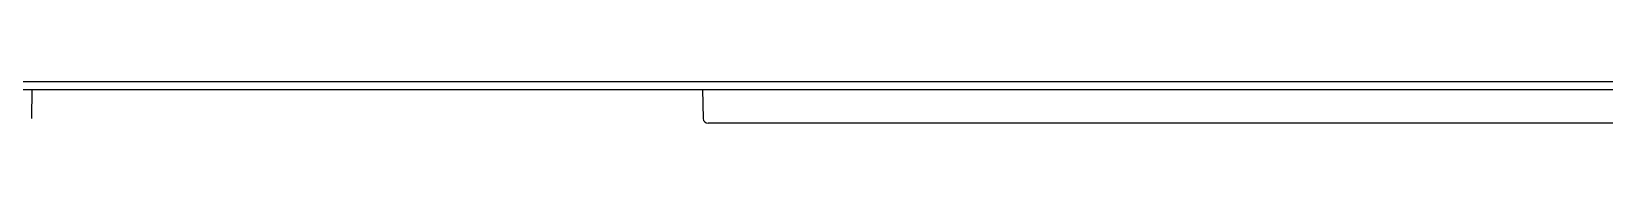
# Model space of a CAD drawing. Header units: millimetres. Extents: x -3169 to 1166, y -4146 to -91.
# Drawn here: x -1576.5 to -1413.5, y -2391.6 to -2387.3 of the extents above; entities that cross this region are included whole.
import ezdxf

# ---------------------------------------------------------------- set-up
doc = ezdxf.new("R2010")
doc.units = ezdxf.units.MM
doc.header["$LTSCALE"] = 23.1
doc.layers.get('0').update_dxf_attribs({"linetype": 'CONTINUOUS'})

msp = doc.modelspace()

# ---------------------------------------------------------------- linework, layer by layer
for p, q in [((-1305.28, -2387.26), (-2019.75, -2387.26)), ((-2022.42, -2388.06), (-1301.62, -2388.06)), ((-1576.47, -2388.06), (-1576.52, -2391.07)), ((-1506.97, -2388.06), (-1506.91, -2391.07)), ((-1307.52, -2391.56), (-1506.41, -2391.56))]:
    msp.add_line(p, q)
msp.add_arc((-1506.41, -2391.06), 0.5, 181, 270)

doc.saveas('drawing.dxf')
